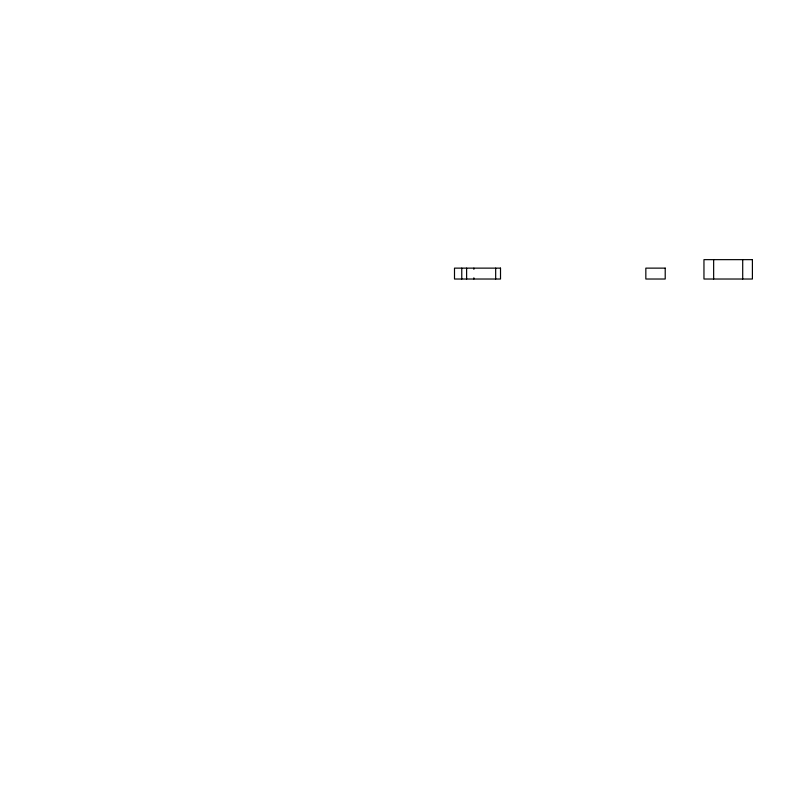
<?xml version="1.0" encoding="UTF-8"?>
<svg xmlns="http://www.w3.org/2000/svg" width="792" height="792" viewBox="0 0 792 792"><rect width="100%" height="100%" fill="white"/><g stroke="black" fill="none" stroke-linecap="round" stroke-linejoin="round"><path stroke-width="1.19" d="M742.708 259.647L742.708 279.022M713.651 259.647L713.651 279.022M495.673 268.132L495.673 279.022M473.873 268.132L473.873 269.339M473.873 277.814L473.873 279.022M466.617 268.132L466.617 279.022M461.766 268.132L461.766 279.022M752.4 259.647L703.959 259.647L703.959 279.022L752.4 279.022L752.4 259.647M500.514 268.132L454.499 268.132L454.499 279.022L500.514 279.022L500.514 268.132M665.211 268.132L645.836 268.132L645.836 279.022L665.211 279.022L665.211 268.132"/></g></svg>
